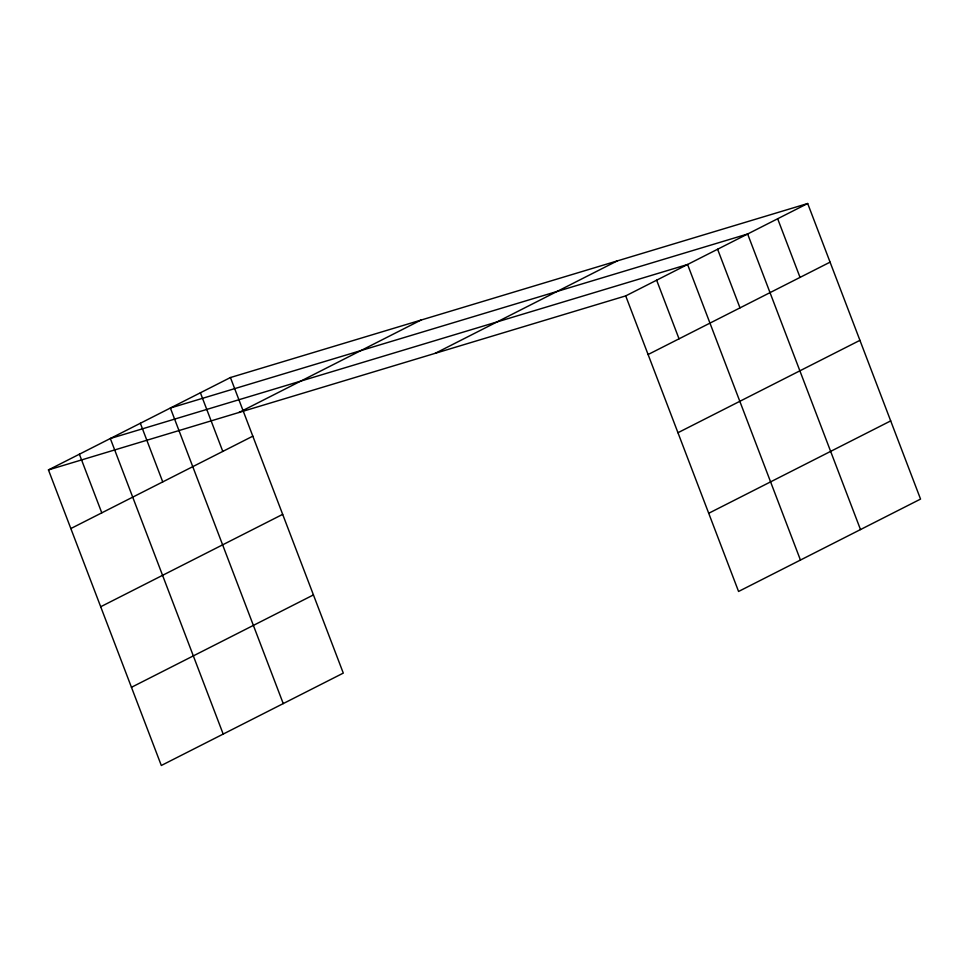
<?xml version="1.0" encoding="UTF-8"?>
<svg xmlns="http://www.w3.org/2000/svg" width="969" height="969" viewBox="0 0 969 969"><rect width="100%" height="100%" fill="white"/><g stroke="black" fill="none" stroke-linecap="round" stroke-linejoin="round"><path stroke-width="1.45" d="M230.428 377.535L343.292 673.104L161.314 765.486L48.45 469.917L230.428 377.535L807.686 203.514L920.55 499.083L738.572 591.465L625.708 295.896L807.686 203.514M238.943 412.491L420.921 320.109M70.846 528.553L252.824 436.171M435.214 353.322L617.192 260.94M100.703 606.739L282.682 514.357M648.091 354.533L830.07 262.151M131.457 687.3L313.435 594.918M677.949 432.719L859.927 340.337M708.714 513.279L890.693 420.897M48.45 469.917L625.708 295.896M777.659 218.752L800.043 277.4M860.496 529.571L747.632 234.001L170.374 408.022L283.239 703.591M717.605 249.239L740.001 307.888M800.442 560.058L687.578 264.489L110.321 438.509L223.185 734.078M656.643 280.186L679.039 338.823M200.401 392.772L222.797 451.421M140.348 423.259L162.744 481.896M79.385 454.207L101.781 512.843"/></g></svg>
